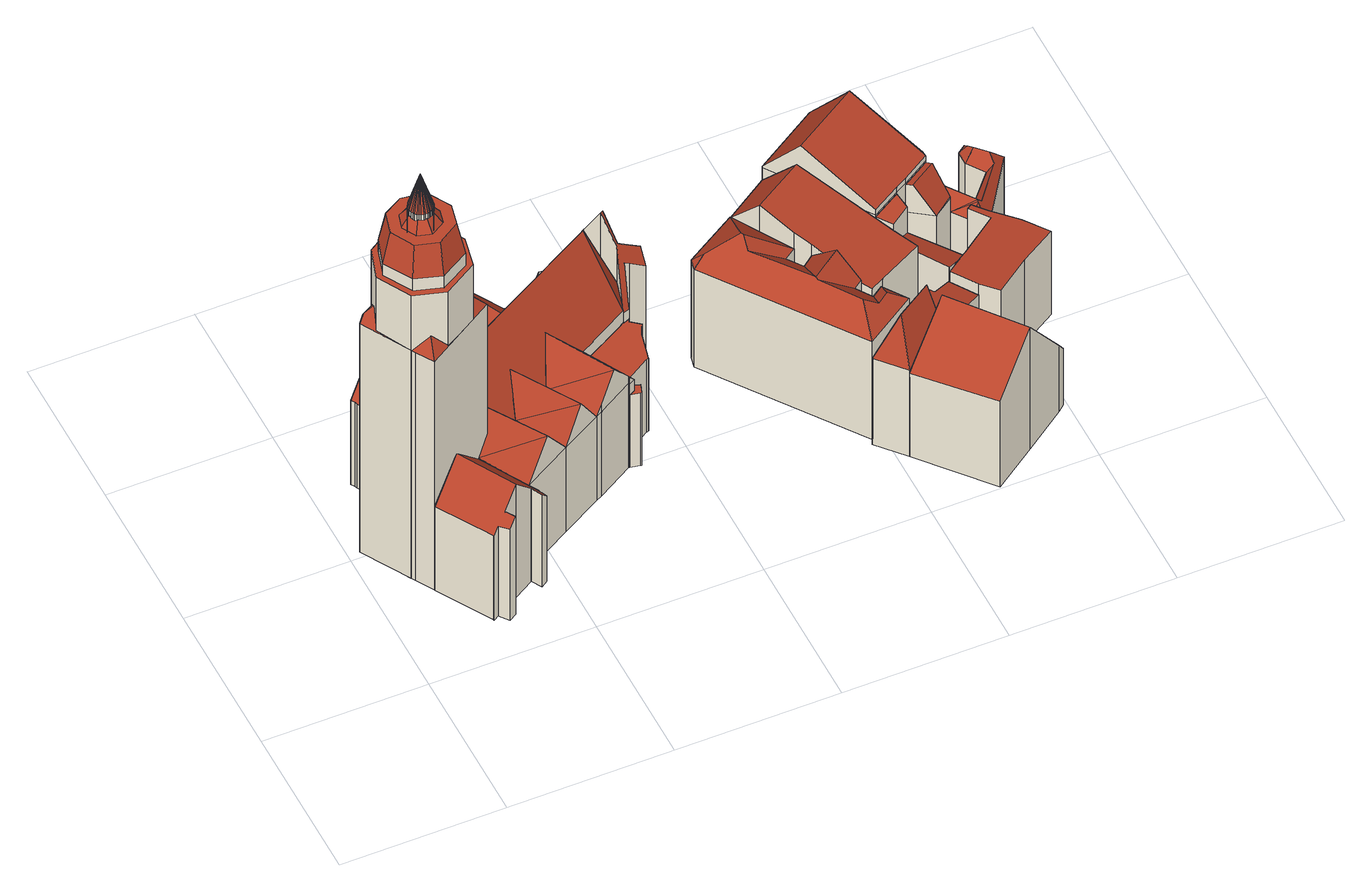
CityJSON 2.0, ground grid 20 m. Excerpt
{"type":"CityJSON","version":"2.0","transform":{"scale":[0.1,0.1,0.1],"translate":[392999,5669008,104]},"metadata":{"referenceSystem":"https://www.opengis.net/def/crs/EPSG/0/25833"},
"CityObjects":{
"building1":{"type":"Building","attributes":{"name":"Frauenkirche","Gemeindeschluessel":14627140,"QualitaetDacherkennung":100,"Geometrietyp2DReferenz":"3000","function":"31001_3041","roofType":"9999"},"children":["building1-1","building1-2","building1-3","building1-4","building1-5","building1-6","building1-7","building1-8","building1-9","building1-10","building1-11","building1-12","building1-13","building1-14","building1-15"]},
"building1-1":{"type":"BuildingPart","attributes":{"Dachtyp_tdc":"tdcGableRoof","Dachneigung":50.91,"QualitaetDacherkennung":100,"Geometrietyp2DReferenz":"3000","roofType":"3100","measuredHeight":17.96},"parents":["building1"],"geometry":[{"type":"MultiSurface","lod":"2","boundaries":[[[0,1,2,3]],[[1,4,5,2]],[[4,6,7,5]],[[6,8,9,7]],[[8,10,11,9]],[[12,0,10]],[[0,12,13]],[[6,4,1,12,8]],[[12,1,13]],[[8,12,10]],[[0,13,1]],[[3,2,5,7,9,11]],[[10,0,3,11]]],"semantics":{"surfaces":[{"type":"WallSurface"},{"type":"RoofSurface"},{"type":"GroundSurface"},{"type":"ClosureSurface"}],"values":[0,0,0,0,0,1,1,1,1,0,0,2,3]}}]},
"building1-2":{"type":"BuildingPart","attributes":{"Dachtyp_tdc":"tdcGableRoof","Dachneigung":49.22,"QualitaetDacherkennung":100,"Geometrietyp2DReferenz":"3000","roofType":"3100","measuredHeight":17.96},"parents":["building1"],"geometry":[{"type":"MultiSurface","lod":"2","boundaries":[[[14,15,16,17]],[[15,18,19,16]],[[18,20,21,22,19]],[[23,15,24]],[[20,25,26]],[[25,23,24,27,26]],[[28,24,14]],[[24,28,27]],[[18,23,25,20]],[[15,23,18]],[[14,24,15]],[[29,30,17,16,19,22]],[[26,28,30,29]],[[28,14,17,30]],[[26,21,20]],[[26,29,22,21]],[[27,28,26]]],"semantics":{"surfaces":[{"type":"WallSurface"},{"type":"RoofSurface"},{"type":"GroundSurface"},{"type":"ClosureSurface"}],"values":[0,0,0,1,1,1,1,1,0,0,0,2,3,3,0,3,3]}}]},
"building1-3":{"type":"BuildingPart","attributes":{"Dachtyp_tdc":"tdcTentRoof","Dachneigung":56.05,"QualitaetDacherkennung":100,"Geometrietyp2DReferenz":"3000","roofType":"4000","measuredHeight":54.66},"parents":["building1"],"geometry":[{"type":"MultiSurface","lod":"2","boundaries":[[[31,32,33,34]],[[32,35,36,33]],[[35,37,38,36]],[[37,39,40,38]],[[39,41,42,40]],[[41,43,44,42]],[[43,45,46,44]],[[45,31,34,46]],[[32,31,47]],[[35,32,47]],[[37,35,47]],[[39,37,47]],[[41,39,47]],[[43,41,47]],[[45,43,47]],[[31,45,47]],[[34,33,36,38,40,42,44,46]]],"semantics":{"surfaces":[{"type":"WallSurface"},{"type":"RoofSurface"},{"type":"GroundSurface"}],"values":[0,0,0,0,0,0,0,0,1,1,1,1,1,1,1,1,2]}}]},
"building1-4":{"type":"BuildingPart","attributes":{"Dachtyp_tdc":"tdcPyramidRoof","Dachneigung":68.43,"QualitaetDacherkennung":100,"Geometrietyp2DReferenz":"3000","roofType":"4000","measuredHeight":23.1},"parents":["building1"],"geometry":[{"type":"MultiSurface","lod":"2","boundaries":[[[48,49,50,51]],[[49,52,53,50]],[[52,54,55,53]],[[54,56,57,55]],[[58,59,60,61]],[[62,48,51,63,64]],[[58,65,56,66]],[[66,59,58]],[[56,54,52,49,48,62,67,66]],[[51,50,53,55,57,68,61,60,69,70,63]],[[61,68,65,58]],[[68,57,56,65]],[[66,69,60,59]],[[66,67,70,69]],[[64,67,62]],[[64,63,70,67]]],"semantics":{"surfaces":[{"type":"WallSurface"},{"type":"RoofSurface"},{"type":"GroundSurface"},{"type":"ClosureSurface"}],"values":[0,0,0,0,0,0,1,1,1,2,0,3,3,3,0,3]}}]},
"building1-5":{"type":"BuildingPart","attributes":{"Dachtyp_tdc":"tdcGableRoof","Dachneigung":58.66,"QualitaetDacherkennung":100,"Geometrietyp2DReferenz":"3000","roofType":"3100","measuredHeight":17.96},"parents":["building1"],"geometry":[{"type":"MultiSurface","lod":"2","boundaries":[[[71,72,73,74]],[[72,71,75]],[[76,71,77]],[[71,76,75]],[[78,75,76]],[[75,78,72]],[[79,74,73,80]],[[71,74,79,77]],[[72,78,80,73]],[[78,77,79,80]],[[78,76,77]]],"semantics":{"surfaces":[{"type":"WallSurface"},{"type":"RoofSurface"},{"type":"GroundSurface"},{"type":"ClosureSurface"}],"values":[0,0,1,1,1,1,2,3,3,3,3]}}]},
"building1-6":{"type":"BuildingPart","attributes":{"Dachtyp_tdc":"tdcGableRoof","Dachneigung":47.82,"QualitaetDacherkennung":100,"Geometrietyp2DReferenz":"3000","roofType":"3100","measuredHeight":17.96},"parents":["building1"],"geometry":[{"type":"MultiSurface","lod":"2","boundaries":[[[81,82,83,84]],[[82,85,86,83]],[[85,87,88,86]],[[87,89,90,88]],[[89,91,92,90]],[[91,93,94,92]],[[93,95,96,94]],[[97,98,99,100]],[[97,101,102,98]],[[101,103,104,102]],[[103,105,106,104]],[[105,107,108,106]],[[107,109,110,108]],[[109,111,112,110]],[[111,113,114,112]],[[113,115,116,114]],[[115,117,118,116]],[[117,81,84,118]],[[113,111,109,107,105,103,101,97,100,119,95,93]],[[93,91,89,87,85,82,81,117,115,113]],[[84,83,86,88,90,92,94,96,99,98,102,104,106,108,110,112,114,116,118]],[[96,95,119,100,99]]],"semantics":{"surfaces":[{"type":"WallSurface"},{"type":"RoofSurface"},{"type":"GroundSurface"},{"type":"ClosureSurface"}],"values":[0,0,0,0,0,0,0,0,0,0,0,0,0,0,0,0,0,0,1,1,2,3]}}]},
"building1-7":{"type":"BuildingPart","attributes":{"Dachtyp_tdc":"tdcFreeFormRoof","Dachneigung":0,"QualitaetDacherkennung":100,"Geometrietyp2DReferenz":"3000","roofType":"5000","measuredHeight":51.42},"parents":["building1"],"geometry":[{"type":"MultiSurface","lod":"2","boundaries":[[[120,121,122,123]],[[121,124,125,122]],[[124,126,127,125]],[[126,128,129,127]],[[128,130,131,129]],[[130,132,133,131]],[[132,134,135,133]],[[134,120,123,135]],[[136,137,134,132]],[[138,136,132,130]],[[139,140,141,142,137,136,138,143]],[[141,121,120,142]],[[142,120,134,137]],[[140,124,121,141]],[[139,126,124,140]],[[143,128,126,139]],[[138,130,128,143]],[[123,122,125,127,129,131,133,135]]],"semantics":{"surfaces":[{"type":"WallSurface"},{"type":"RoofSurface"},{"type":"GroundSurface"}],"values":[0,0,0,0,0,0,0,0,1,1,1,1,1,1,1,1,1,2]}}]},
"building1-8":{"type":"BuildingPart","attributes":{"Dachtyp_tdc":"tdcGableRoof","Dachneigung":53.56,"QualitaetDacherkennung":100,"Geometrietyp2DReferenz":"3000","roofType":"3100","measuredHeight":17.97},"parents":["building1"],"geometry":[{"type":"MultiSurface","lod":"2","boundaries":[[[144,145,146,147,148]],[[145,149,150,146]],[[149,71,74,150]],[[151,152,153,77]],[[154,151,77,71]],[[153,155,156]],[[152,157,158,155,153]],[[155,158,144]],[[144,158,157,145]],[[145,157,152,151,154,149]],[[149,154,71]],[[79,159,160,161,147,146,150,74]],[[77,156,162,159,79]],[[161,160,163,162,156,155,164]],[[160,159,162,163]],[[148,164,155,144]],[[148,147,161,164]],[[71,77,79,74]],[[77,153,156]]],"semantics":{"surfaces":[{"type":"WallSurface"},{"type":"RoofSurface"},{"type":"GroundSurface"},{"type":"ClosureSurface"}],"values":[0,0,0,1,1,1,1,0,0,0,0,2,3,0,3,0,3,3,3]}}]},
"building1-9":{"type":"BuildingPart","attributes":{"Dachtyp_tdc":"tdcGableRoof","Dachneigung":61.72,"QualitaetDacherkennung":100,"Geometrietyp2DReferenz":"3000","roofType":"3100","measuredHeight":23.1},"parents":["building1"],"geometry":[{"type":"MultiSurface","lod":"2","boundaries":[[[165,166,167,168]],[[166,169,170,167]],[[169,171,172,170]],[[171,173,174,172]],[[173,175,176,174]],[[175,177,178,176]],[[177,179,180,178]],[[179,181,182,180]],[[181,183,184,182]],[[183,185,186,184]],[[185,187,188,186]],[[187,189,190,191,188]],[[21,192,193,22]],[[192,64,63,193]],[[59,194,61,60]],[[194,195,65,68,61]],[[196,165,168,57]],[[173,171,169,166,165,196,195]],[[168,167,170,172,174,176,178,180,182,184,186,188,191,197,60,198,159,79,80,199,200,201,3,30,29,22,193,63,70,69,60,61,68,57]],[[202,190,189,203]],[[202,197,191,190]],[[204,202,203,59]],[[204,60,197,202]],[[156,162,205,204,59]],[[162,159,198,205]],[[205,198,60,204]],[[156,77,79,159,162]],[[77,78,80,79]],[[78,206,199,80]],[[200,199,206,207,208]],[[209,201,200,208]],[[3,201,209,0]],[[26,29,30,28]],[[30,3,0,28]],[[21,22,29,26]],[[67,70,63,64]],[[67,66,69,70]],[[66,59,60,69]],[[196,57,56,65,195]],[[56,57,68,65]],[[78,76,77,153,156,59,203,189,187,185,183,181,179,177,175,173,195,194,59,66,208,207,210]],[[78,77,76]],[[77,156,153]],[[206,78,210,207]],[[66,67,64,192,21,26,27,28,211,0,209,208]],[[26,28,27]],[[211,28,0]]],"semantics":{"surfaces":[{"type":"WallSurface"},{"type":"RoofSurface"},{"type":"GroundSurface"},{"type":"ClosureSurface"}],"values":[0,0,0,0,0,0,0,0,0,0,0,0,0,0,0,0,0,1,2,0,3,0,3,0,3,3,3,3,3,3,3,0,3,3,3,3,3,3,0,3,1,3,3,3,1,3,3]}}]},
"building1-10":{"type":"BuildingPart","attributes":{"Dachtyp_tdc":"tdcPyramidRoof","Dachneigung":54.17,"QualitaetDacherkennung":100,"Geometrietyp2DReferenz":"3000","roofType":"4000","measuredHeight":43.51},"parents":["building1"],"geometry":[{"type":"MultiSurface","lod":"2","boundaries":[[[212,213,92,199,206]],[[213,214,215,92]],[[214,216,217,215]],[[216,218,219,217]],[[218,220,221,219]],[[220,222,223,221]],[[222,224,225,223]],[[224,226,2,225]],[[226,227,209,201,2]],[[218,216,214,213,228]],[[227,226,224,222,220,218,228]],[[212,227,228]],[[213,212,228]],[[201,200,199,92,215,217,219,221,223,225,2]],[[206,208,209,227,212]],[[206,199,200,208]],[[208,200,201,209]]],"semantics":{"surfaces":[{"type":"WallSurface"},{"type":"RoofSurface"},{"type":"GroundSurface"},{"type":"ClosureSurface"}],"values":[0,0,0,0,0,0,0,0,0,1,1,1,1,2,0,3,3]}}]},
"building1-11":{"type":"BuildingPart","attributes":{"Dachtyp_tdc":"tdcPolyFlatRoof","Dachneigung":0,"QualitaetDacherkennung":100,"Geometrietyp2DReferenz":"3000","roofType":"1000","measuredHeight":45.07},"parents":["building1"],"geometry":[{"type":"MultiSurface","lod":"2","boundaries":[[[229,230,231,232]],[[230,233,234,231]],[[233,235,236,234]],[[235,237,238,236]],[[237,239,240,238]],[[239,241,242,240]],[[241,243,244,242]],[[243,229,232,244]],[[243,241,239,237,235,233,230,229]],[[232,231,234,236,238,240,242,244]]],"semantics":{"surfaces":[{"type":"WallSurface"},{"type":"RoofSurface"},{"type":"GroundSurface"}],"values":[0,0,0,0,0,0,0,0,1,2]}}]},
"building1-12":{"type":"BuildingPart","attributes":{"Dachtyp_tdc":"tdcPolyFlatRoof","Dachneigung":0,"QualitaetDacherkennung":100,"Geometrietyp2DReferenz":"3000","roofType":"1000","measuredHeight":11.6},"parents":["building1"],"geometry":[{"type":"MultiSurface","lod":"2","boundaries":[[[245,246,247,248]],[[246,249,250,247]],[[249,251,252,250]],[[251,253,254,252]],[[253,255,256,254]],[[255,257,258,256]],[[257,259,260,258]],[[259,261,262,260]],[[261,263,264,262]],[[263,265,266,264]],[[265,267,268,266]],[[267,148,147,268]],[[164,269,270,161]],[[269,163,160,270]],[[190,245,248,191]],[[190,202,204,205,162,163,269,164,148,267,265,263,261,259,257,255,253,251,249,246,245]],[[248,247,250,252,254,256,258,260,262,264,266,268,147,161,270,160,159,198,60,197,191]],[[161,147,148,164]],[[159,160,163,162]],[[198,159,162,205]],[[60,198,205,204]],[[197,60,204,202]],[[191,197,202,190]]],"semantics":{"surfaces":[{"type":"WallSurface"},{"type":"RoofSurface"},{"type":"GroundSurface"},{"type":"ClosureSurface"}],"values":[0,0,0,0,0,0,0,0,0,0,0,0,0,0,0,1,2,3,3,3,3,3,3]}}]},
"building1-13":{"type":"BuildingPart","attributes":{"Dachtyp_tdc":"tdcGableRoof","Dachneigung":55.1,"QualitaetDacherkennung":100,"Geometrietyp2DReferenz":"3000","roofType":"3100","measuredHeight":18.27},"parents":["building1"],"geometry":[{"type":"MultiSurface","lod":"2","boundaries":[[[72,100,99,73]],[[100,72,271]],[[272,271,210,207]],[[271,272,119,100]],[[210,72,78]],[[72,210,271]],[[99,96,199,80,73]],[[95,119,272]],[[96,99,100,119,95]],[[199,96,95,272,206]],[[78,80,199,206]],[[78,72,73,80]],[[272,207,206]],[[78,206,207,210]]],"semantics":{"surfaces":[{"type":"WallSurface"},{"type":"RoofSurface"},{"type":"GroundSurface"},{"type":"ClosureSurface"}],"values":[0,0,1,1,1,1,2,0,3,0,3,3,0,3]}}]},
"building1-14":{"type":"BuildingPart","attributes":{"Dachtyp_tdc":"tdcTentRoof","Dachneigung":74.12,"QualitaetDacherkennung":100,"Geometrietyp2DReferenz":"3000","roofType":"4000","measuredHeight":58.6},"parents":["building1"],"geometry":[{"type":"MultiSurface","lod":"2","boundaries":[[[273,274,275,276]],[[274,277,278,275]],[[277,279,280,278]],[[279,281,282,280]],[[281,283,284,282]],[[283,285,286,284]],[[285,287,288,286]],[[287,289,290,288]],[[289,291,292,290]],[[291,293,294,292]],[[293,295,296,294]],[[295,297,298,296]],[[297,299,300,298]],[[299,301,302,300]],[[301,303,304,302]],[[303,305,306,304]],[[305,307,308,306]],[[307,309,310,308]],[[309,311,312,310]],[[311,313,314,312]],[[313,315,316,314]],[[315,317,318,316]],[[317,319,320,318]],[[319,321,322,320]],[[321,323,324,322]],[[323,325,326,324]],[[325,327,328,326]],[[327,329,330,328]],[[329,331,332,330]],[[331,333,334,332]],[[333,335,336,334]],[[335,337,338,336]],[[337,339,340,338]],[[339,341,342,340]],[[341,343,344,342]],[[343,273,276,344]],[[274,273,345]],[[277,274,345]],[[279,277,345]],[[281,279,345]],[[283,281,345]],[[285,283,345]],[[287,285,345]],[[289,287,345]],[[291,289,345]],[[293,291,345]],[[295,293,345]],[[297,295,345]],[[299,297,345]],[[301,299,345]],[[303,301,345]],[[305,303,345]],[[307,305,345]],[[309,307,345]],[[311,309,345]],[[313,311,345]],[[315,313,345]],[[317,315,345]],[[319,317,345]],[[321,319,345]],[[323,321,345]],[[325,323,345]],[[327,325,345]],[[329,327,345]],[[331,329,345]],[[333,331,345]],[[335,333,345]],[[337,335,345]],[[339,337,345]],[[341,339,345]],[[343,341,345]],[[273,343,345]],[[276,275,278,280,282,284,286,288,290,292,294,296,298,300,302,304,306,308,310,312,314,316,318,320,322,324,326,328,330,332,334,336,338,340,342,344]]],"semantics":{"surfaces":[{"type":"WallSurface"},{"type":"RoofSurface"},{"type":"GroundSurface"}],"values":[0,0,0,0,0,0,0,0,0,0,0,0,0,0,0,0,0,0,0,0,0,0,0,0,0,0,0,0,0,0,0,0,0,0,0,0,1,1,1,1,1,1,1,1,1,1,1,1,1,1,1,1,1,1,1,1,1,1,1,1,1,1,1,1,1,1,1,1,1,1,1,1,2]}}]},
"building1-15":{"type":"BuildingPart","attributes":{"Dachtyp_tdc":"tdcGableRoof","Dachneigung":54.95,"QualitaetDacherkennung":100,"Geometrietyp2DReferenz":"3000","roofType":"3100","measuredHeight":17.96},"parents":["building1"],"geometry":[{"type":"MultiSurface","lod":"2","boundaries":[[[10,14,17,11]],[[14,10,346]],[[0,346,10]],[[346,0,211]],[[346,28,14]],[[28,346,211]],[[3,11,17,30]],[[0,10,11,3]],[[14,28,30,17]],[[28,0,3,30]],[[0,28,211]]],"semantics":{"surfaces":[{"type":"WallSurface"},{"type":"RoofSurface"},{"type":"GroundSurface"},{"type":"ClosureSurface"}],"values":[0,0,1,1,1,1,2,3,3,3,3]}}]},
"building2":{"type":"Building","attributes":{"Dachtyp_tdc":"tdcFreeFormRoof","Gemeindeschluessel":14627140,"Dachneigung":41.56,"QualitaetDacherkennung":17,"Geometrietyp2DReferenz":"3000","function":"31001_9998","roofType":"5000","measuredHeight":19.32},"geometry":[{"type":"MultiSurface","lod":"2","boundaries":[[[347,348,349,350]],[[348,351,352,349]],[[351,353,354,352]],[[353,355,356,354]],[[355,357,358,356]],[[357,359,360,358]],[[359,361,362,360]],[[361,363,364,362]],[[363,365,366,364]],[[365,367,368,366]],[[367,369,370,368]],[[369,371,372,370]],[[371,347,350,372]],[[373,374,371,369]],[[375,373,369,367]],[[376,375,367,365]],[[377,376,365,363]],[[378,377,363,361]],[[378,361,359]],[[379,380,373,375,376,377,378,359,357]],[[381,382,379,357,355]],[[381,355,353]],[[382,381,353,351]],[[380,379,382,351,348]],[[374,373,380,348,347]],[[374,347,371]],[[350,349,352,354,356,358,360,362,364,366,368,370,372]]],"semantics":{"surfaces":[{"type":"WallSurface"},{"type":"RoofSurface"},{"type":"GroundSurface"}],"values":[0,0,0,0,0,0,0,0,0,0,0,0,0,1,1,1,1,1,1,1,1,1,1,1,1,0,2]}}]},
"building3":{"type":"Building","attributes":{"Gemeindeschluessel":14627140,"Geometrietyp2DReferenz":"3000","function":"31001_9998","roofType":"9999"},"children":["building3-1","building3-2","building3-3"]},
"building3-1":{"type":"BuildingPart","attributes":{"Dachtyp_tdc":"tdcGableRoof","Dachneigung":11.64,"QualitaetDacherkennung":15,"Geometrietyp2DReferenz":"3000","roofType":"3100","measuredHeight":12.7},"parents":["building3"],"geometry":[{"type":"MultiSurface","lod":"2","boundaries":[[[383,384,385,386,387]],[[384,388,389,385]],[[388,390,391,389]],[[390,392,393,391]],[[392,394,395,393]],[[394,396,397,395]],[[396,398,399,397]],[[398,400,401,399]],[[400,402,403,401]],[[402,404,403]],[[398,396,394,392,390,388,384,383,405]],[[405,402,400,398]],[[406,386,385,389,391,393,395,397,399,401,403]],[[407,404,402,405]],[[406,403,404,407]],[[383,387,407,405]],[[406,407,387,386]]],"semantics":{"surfaces":[{"type":"WallSurface"},{"type":"RoofSurface"},{"type":"GroundSurface"},{"type":"ClosureSurface"}],"values":[0,0,0,0,0,0,0,0,0,0,1,1,2,0,3,0,3]}}]},
"building3-2":{"type":"BuildingPart","attributes":{"Dachtyp_tdc":"tdcPolyFlatRoof","Dachneigung":0,"QualitaetDacherkennung":39,"Geometrietyp2DReferenz":"3000","roofType":"1000","measuredHeight":11.58},"parents":["building3"],"geometry":[{"type":"MultiSurface","lod":"2","boundaries":[[[404,408,409,403]],[[408,410,411,409]],[[412,387,386,413]],[[412,410,408,404,407,387]],[[386,406,403,409,411,413]],[[403,406,407,404]],[[406,386,387,407]],[[413,411,410,412]]],"semantics":{"surfaces":[{"type":"WallSurface"},{"type":"RoofSurface"},{"type":"GroundSurface"},{"type":"ClosureSurface"}],"values":[0,0,0,1,2,3,3,3]}}]},
"building3-3":{"type":"BuildingPart","attributes":{"Dachtyp_tdc":"tdcGableRoof","Dachneigung":18.9,"QualitaetDacherkennung":48,"Geometrietyp2DReferenz":"3000","roofType":"3100","measuredHeight":19.62},"parents":["building3"],"geometry":[{"type":"MultiSurface","lod":"2","boundaries":[[[414,415,416,411,410]],[[415,417,418,416]],[[417,419,420,418]],[[419,421,422,420]],[[421,423,424,422]],[[423,425,426,424]],[[425,427,428,426]],[[427,429,430,428]],[[429,431,432,430]],[[431,433,412,413,432]],[[427,425,423,421]],[[421,419,417,415,414,433,431,429,427]],[[413,411,416,418,420,422,424,426,428,430,432]],[[410,412,433,414]],[[410,411,413,412]]],"semantics":{"surfaces":[{"type":"WallSurface"},{"type":"RoofSurface"},{"type":"GroundSurface"},{"type":"ClosureSurface"}],"values":[0,0,0,0,0,0,0,0,0,0,1,1,2,0,3]}}]},
"building4":{"type":"Building","attributes":{"Gemeindeschluessel":14627140,"Geometrietyp2DReferenz":"3000","function":"31001_9998","roofType":"9999"},"children":["building4-1","building4-2"]},
"building4-1":{"type":"BuildingPart","attributes":{"Dachtyp_tdc":"tdcGableRoof","Dachneigung":54.6,"QualitaetDacherkennung":56,"Geometrietyp2DReferenz":"3000","roofType":"3100","measuredHeight":19.38},"parents":["building4"],"geometry":[{"type":"MultiSurface","lod":"2","boundaries":[[[434,435,436,437]],[[435,438,439,436]],[[438,440,441,439]],[[440,442,443,441]],[[442,444,445,443]],[[444,446,447,445]],[[448,449,450,451,452]],[[449,434,437,450]],[[453,454,446,444,442]],[[442,440,438,435,434,449,448,453]],[[437,436,439,441,443,445,447,455,451,450]],[[456,454,453]],[[455,447,446,454,456]],[[448,452,456,453]],[[455,456,452,451]]],"semantics":{"surfaces":[{"type":"WallSurface"},{"type":"RoofSurface"},{"type":"GroundSurface"},{"type":"ClosureSurface"}],"values":[0,0,0,0,0,0,0,0,1,1,2,0,3,0,3]}}]},
"building4-2":{"type":"BuildingPart","attributes":{"Dachtyp_tdc":"tdcFreeFormRoof","Dachneigung":70.8,"QualitaetDacherkennung":15,"Geometrietyp2DReferenz":"3000","roofType":"5000","measuredHeight":19.89},"parents":["building4"],"geometry":[{"type":"MultiSurface","lod":"2","boundaries":[[[457,458,459,447,446]],[[458,460,461,459]],[[460,452,451,461]],[[462,452,460]],[[463,462,460,458]],[[463,458,457]],[[462,463,457,454,456,452]],[[447,459,461,451,455]],[[446,454,457]],[[447,455,456,454,446]],[[455,451,452,456]]],"semantics":{"surfaces":[{"type":"WallSurface"},{"type":"RoofSurface"},{"type":"GroundSurface"},{"type":"ClosureSurface"}],"values":[0,0,0,0,1,1,1,2,0,3,3]}}]},
"building5":{"type":"Building","attributes":{"Gemeindeschluessel":14627140,"Geometrietyp2DReferenz":"3000","function":"31001_9998","roofType":"9999"},"children":["building5-1","building5-2","building5-3"]},
"building5-1":{"type":"BuildingPart","attributes":{"Dachtyp_tdc":"tdcPolyFlatRoof","Dachneigung":0,"QualitaetDacherkennung":50,"Geometrietyp2DReferenz":"3000","roofType":"1000","measuredHeight":16.12},"parents":["building5"],"geometry":[{"type":"MultiSurface","lod":"2","boundaries":[[[464,465,466,467]],[[465,468,469,466]],[[468,470,471,469]],[[470,468,465,464]],[[467,466,469,471]],[[467,471,470,464]]],"semantics":{"surfaces":[{"type":"WallSurface"},{"type":"RoofSurface"},{"type":"GroundSurface"},{"type":"ClosureSurface"}],"values":[0,0,0,1,2,3]}}]},
"building5-2":{"type":"BuildingPart","attributes":{"Dachtyp_tdc":"tdcGableRoof","Dachneigung":61.74,"QualitaetDacherkennung":18,"Geometrietyp2DReferenz":"3000","roofType":"3100","measuredHeight":16.26},"parents":["building5"],"geometry":[{"type":"MultiSurface","lod":"2","boundaries":[[[472,473,474,475]],[[476,477,478,479]],[[477,472,475,478]],[[480,481,482,472]],[[483,482,481,484]],[[476,484,481,480,477]],[[472,482,483,473]],[[477,480,472]],[[475,474,479,478]],[[479,474,473,476]],[[473,483,484,476]]],"semantics":{"surfaces":[{"type":"WallSurface"},{"type":"RoofSurface"},{"type":"GroundSurface"},{"type":"ClosureSurface"}],"values":[0,0,0,1,1,0,0,0,2,3,3]}}]},
"building5-3":{"type":"BuildingPart","attributes":{"Dachtyp_tdc":"tdcGableRoof","Dachneigung":29.05,"QualitaetDacherkennung":41,"Geometrietyp2DReferenz":"3000","roofType":"3100","measuredHeight":22.35},"parents":["building5"],"geometry":[{"type":"MultiSurface","lod":"2","boundaries":[[[485,486,487,488,489]],[[490,491,492,493]],[[494,495,491,490]],[[493,492,496,497]],[[497,496,498,499]],[[489,488,494]],[[500,501,479,474,467,471,502]],[[494,490,501,500]],[[490,493,484,476,479,501]],[[497,499,464,467,474,473,483]],[[485,489,502,471,470]],[[489,494,500,502]],[[494,488,487,495]],[[498,496,492,491,495,487,486]],[[499,498,486,485]],[[483,484,493,497]],[[473,474,479,476]],[[473,476,484,483]],[[470,464,499,485]],[[470,471,467,464]]],"semantics":{"surfaces":[{"type":"WallSurface"},{"type":"GroundSurface"},{"type":"RoofSurface"},{"type":"ClosureSurface"}],"values":[0,0,0,0,0,0,1,0,0,0,0,0,2,2,0,0,3,3,0,3]}}]},
"building6":{"type":"Building","attributes":{"Gemeindeschluessel":14627140,"Geometrietyp2DReferenz":"3000","function":"31001_9998","roofType":"9999"},"children":["building6-1","building6-2"]},
"building6-1":{"type":"BuildingPart","attributes":{"Dachtyp_tdc":"tdcPolyFlatRoof","Dachneigung":19.71,"QualitaetDacherkennung":58,"Geometrietyp2DReferenz":"3000","roofType":"2100","measuredHeight":13.58},"parents":["building6"],"geometry":[{"type":"MultiSurface","lod":"2","boundaries":[[[503,504,505,506]],[[504,507,508,505]],[[507,509,510,508]],[[509,511,512,510]],[[511,509,507,504,503,513,514]],[[515,506,505,508,510,512]],[[513,503,506,515,516]],[[516,514,513]],[[515,512,511,514,516]]],"semantics":{"surfaces":[{"type":"WallSurface"},{"type":"RoofSurface"},{"type":"GroundSurface"},{"type":"ClosureSurface"}],"values":[0,0,0,0,1,2,0,0,3]}}]},
"building6-2":{"type":"BuildingPart","attributes":{"Dachtyp_tdc":"tdcPolyFlatRoof","Dachneigung":3.05,"QualitaetDacherkennung":67,"Geometrietyp2DReferenz":"3000","roofType":"2100","measuredHeight":13.26},"parents":["building6"],"geometry":[{"type":"MultiSurface","lod":"2","boundaries":[[[517,518,519,512,511]],[[518,520,521,519]],[[520,522,523,521]],[[522,524,525,523]],[[524,526,527,525]],[[526,528,529,527]],[[528,530,531,529]],[[530,532,533,531]],[[532,534,535,533]],[[534,516,515,535]],[[516,534,532,530,528,526,524,522,520,518,517,514]],[[512,519,521,523,525,527,529,531,533,535,515]],[[511,514,517]],[[512,515,516,514,511]]],"semantics":{"surfaces":[{"type":"WallSurface"},{"type":"RoofSurface"},{"type":"GroundSurface"},{"type":"ClosureSurface"}],"values":[0,0,0,0,0,0,0,0,0,0,1,2,0,3]}}]},
"building7":{"type":"Building","attributes":{"Dachtyp_tdc":"tdcFreeFormRoof","Gemeindeschluessel":14627140,"Dachneigung":51.89,"QualitaetDacherkennung":16,"Geometrietyp2DReferenz":"3000","function":"31001_9998","roofType":"5000","measuredHeight":12.16},"geometry":[{"type":"MultiSurface","lod":"2","boundaries":[[[536,537,538,539]],[[537,540,541,538]],[[540,542,543,541]],[[542,544,545,543]],[[544,546,525,545]],[[546,547,523,525]],[[547,548,549,523]],[[548,550,551,549]],[[550,552,553,551]],[[552,554,555,553]],[[554,536,539,555]],[[556,557,558,554,552]],[[556,552,550]],[[548,556,550]],[[548,557,556]],[[548,559,557]],[[559,548,547]],[[559,547,546]],[[560,561,558,557,559,546,544]],[[562,563,560,544,542]],[[562,542,540]],[[563,562,540,537]],[[561,560,563,537,536]],[[558,561,536,554]],[[539,538,541,543,545,525,523,549,551,553,555]]],"semantics":{"surfaces":[{"type":"WallSurface"},{"type":"RoofSurface"},{"type":"GroundSurface"}],"values":[0,0,0,0,0,0,0,0,0,0,0,1,0,1,1,1,1,1,1,1,1,1,1,1,2]}}]}
},
"vertices":[
[132,274,160],[69,238,160],[69,238,26],[132,274,26],[45,280,160],[45,280,26],[44,283,160],[44,283,26],[41,288,160],[41,288,26],[103,324,160],[103,324,26],[72,306,206],[114,236,205],
[157,355,160],[219,390,160],[219,390,26],[157,355,26],[247,340,160],[247,340,26],[248,340,160],[248,340,157],[248,340,26],[247,340,161],[188,373,206],[248,340,161],[249,339,160],[225,297,206],[186,304,160],[249,339,26],[186,304,26],
[44,205,520],[67,218,520],[67,218,26],[44,205,26],[96,214,520],[96,214,26],[113,185,520],[113,185,26],[107,158,520],[107,158,26],[79,141,520],[79,141,26],[52,149,520],[52,149,26],[36,177,520],[36,177,26],[74,181,573],
[305,387,128],[313,388,121],[313,388,26],[305,387,26],[317,388,117],[317,388,26],[318,373,154],[318,373,26],[352,365,157],[352,365,26],[375,324,160],[364,283,160],[364,283,26],[375,324,26],[305,374,160],[305,374,26],[305,374,154],[365,343,158],[337,328,257],[310,373,160],[365,343,26],[337,328,26],[310,373,26],
[272,154,160],[223,127,160],[223,127,26],[272,154,26],[247,140,206],[199,220,205],[239,213,160],[190,186,160],[239,213,26],[190,186,26],
[113,34,171],[104,45,169],[104,45,26],[113,34,26],[97,41,160],[97,41,26],[97,43,160],[97,43,26],[58,108,159],[58,108,26],[58,109,159],[58,109,26],[94,131,206],[94,131,26],[130,153,159],[130,153,26],[169,83,160],[169,83,26],[163,93,26],[163,93,160],[170,79,160],[170,79,26],[171,78,160],[171,78,26],[173,69,163],[173,69,26],[165,64,173],[165,64,26],[158,76,174],[158,76,26],[157,76,175],[157,76,26],[133,62,206],[133,62,26],[115,51,182],[115,51,26],[122,39,183],[122,39,26],[153,111,160],
[37,210,495],[65,227,495],[65,227,26],[37,210,26],[101,222,495],[101,222,26],[122,186,495],[122,186,26],[115,152,495],[115,152,26],[80,132,495],[80,132,26],[47,142,495],[47,142,26],[27,176,495],[27,176,26],[52,149,540],[36,177,540],[79,141,540],[113,185,540],[96,214,540],[67,218,540],[44,205,540],[107,158,540],
[325,183,160],[324,184,160],[324,184,26],[325,183,26],[325,183,142],[280,158,160],[280,158,26],[301,171,205],[301,171,206],[256,252,206],[280,158,172],[332,187,160],[299,247,160],[324,184,171],[325,183,170],[299,247,26],[324,201,26],[332,187,26],[299,247,142],[324,201,142],[332,187,142],
[355,369,207],[370,389,188],[370,389,26],[355,369,26],[380,381,209],[380,381,26],[362,357,232],[362,357,26],[368,345,257],[368,345,26],[377,327,219],[377,327,26],[380,327,217],[380,327,26],[406,330,198],[406,330,26],[407,318,178],[407,318,26],[387,316,193],[387,316,26],[380,315,198],[380,315,26],[372,288,160],[372,288,26],[372,285,157],[372,285,142],[372,285,26],[305,370,159],[305,370,26],[375,324,217],[365,343,257],[352,365,210],[364,282,26],[358,279,26],[145,162,26],[118,207,26],[92,252,26],[364,282,142],[364,282,158],[364,283,142],[358,279,142],[145,162,160],[139,173,184],[118,207,257],[92,252,160],[146,190,205],[170,267,206],
[145,162,390],[58,109,390],[45,130,390],[45,130,26],[8,194,391],[8,194,26],[13,197,400],[13,197,26],[43,214,400],[43,214,26],[48,226,390],[48,226,26],[48,227,390],[48,227,26],[69,238,390],[92,252,390],[75,181,461],
[31,215,477],[63,235,477],[63,235,26],[31,215,26],[105,229,477],[105,229,26],[130,187,477],[130,187,26],[122,148,477],[122,148,26],[81,124,477],[81,124,26],[42,135,477],[42,135,26],[19,176,477],[19,176,26],
[370,281,142],[381,272,142],[381,272,26],[370,281,26],[378,266,142],[378,266,26],[375,260,142],[375,260,26],[374,258,142],[374,258,26],[366,224,142],[366,224,26],[366,223,142],[366,223,26],[363,222,142],[363,222,26],[325,199,142],[325,199,26],[342,192,142],[342,192,26],[338,180,142],[338,180,26],[337,181,142],[337,181,26],[332,188,142],[332,188,26],
[193,110,209],[130,153,160],
[88,179,562],[88,176,562],[88,176,26],[88,179,26],[87,174,562],[87,174,26],[85,172,562],[85,172,26],[83,170,562],[83,170,26],[81,169,562],[81,169,26],[79,168,562],[79,168,26],[77,167,562],[77,167,26],[74,167,562],[74,167,26],[72,167,562],[72,167,26],[69,168,562],[69,168,26],[67,169,562],[67,169,26],[65,170,562],[65,170,26],[63,172,562],[63,172,26],[62,174,562],[62,174,26],[61,176,562],[61,176,26],[60,179,562],[60,179,26],[60,181,562],[60,181,26],[60,183,562],[60,183,26],[61,186,562],[61,186,26],[62,188,562],[62,188,26],[63,190,562],[63,190,26],[65,192,562],[65,192,26],[67,193,562],[67,193,26],[69,194,562],[69,194,26],[72,195,562],[72,195,26],[74,195,562],[74,195,26],[77,195,562],[77,195,26],[79,194,562],[79,194,26],[81,193,562],[81,193,26],[83,192,562],[83,192,26],[85,190,562],[85,190,26],[87,188,562],[87,188,26],[88,186,562],[88,186,26],[88,183,562],[88,183,26],[89,181,562],[89,181,26],[74,181,612],
[130,339,206],
[611,204,173],[600,196,173],[600,196,17],[611,204,17],[613,177,173],[613,177,17],[627,187,173],[627,187,17],[647,158,173],[647,158,17],[584,117,173],[584,117,17],[454,295,173],[454,295,17],[457,309,173],[457,309,17],[522,349,173],[522,349,17],[565,277,173],[565,277,17],[551,267,173],[551,267,17],[564,249,173],[564,249,17],[578,260,173],[578,260,17],[558,206,201],[595,232,202],[508,273,200],[510,288,210],[508,292,210],[468,300,186],[591,156,199],[558,203,200],[623,163,189],[609,153,188],
[661,167,143],[679,179,139],[679,179,18],[661,167,18],[661,167,133],[674,186,139],[674,186,18],[686,194,135],[686,194,18],[691,187,135],[691,187,18],[713,199,130],[713,199,18],[734,167,130],[734,167,18],[677,128,145],[677,128,18],[672,124,143],[672,124,18],[647,158,143],[647,158,18],[647,158,133],[654,163,145],[654,163,18],[654,163,133],
[627,187,133],[627,187,18],[620,195,133],[620,195,18],[637,204,133],[637,204,18],
[620,195,164],[611,204,169],[611,204,18],[578,260,191],[578,260,18],[565,277,198],[565,277,18],[542,316,214],[542,316,18],[522,349,171],[522,349,18],[579,389,166],[579,389,18],[604,354,214],[604,354,18],[674,256,173],[674,256,18],[692,233,163],[692,233,18],[637,204,164],
[751,146,93],[792,88,99],[792,88,9],[751,146,9],[796,83,99],[796,83,9],[788,76,114],[788,76,9],[736,39,203],[736,39,9],[683,2,146],[683,2,9],[613,84,142],[613,84,9],[672,124,200],[734,167,93],[734,167,9],[672,124,9],[672,124,147],[670,123,203],[617,87,147],[670,123,9],[670,123,147],
[613,84,147],[584,117,147],[584,117,9],[647,158,147],[647,158,9],[660,141,206],[616,112,208],
[696,295,183],[698,273,183],[698,273,22],[696,295,22],[674,256,183],[674,256,22],[661,274,183],[661,274,22],
[738,283,140],[710,303,140],[710,303,22],[738,283,22],[744,324,140],[762,300,140],[762,300,22],[744,324,22],[762,300,143],[749,318,185],[717,298,185],[710,303,183],[744,324,183],
[661,274,186],[661,274,194],[607,350,246],[579,389,188],[579,389,186],[742,328,186],[742,328,196],[744,324,193],[744,324,186],[660,441,186],[689,401,246],[710,303,193],[710,303,186],[696,295,193],[696,295,186],[660,441,22],[742,328,22],[579,389,22],
[713,199,153],[692,233,152],[692,233,17],[713,199,17],[674,256,152],[674,256,17],[698,273,142],[698,273,17],[740,216,142],[740,216,17],[714,198,153],[729,209,146],[714,198,17],[714,198,146],
[740,216,146],[788,251,146],[788,251,17],[771,275,145],[771,275,17],[777,279,145],[777,279,17],[790,262,146],[790,262,17],[816,233,148],[816,233,17],[837,202,150],[837,202,17],[793,176,150],[793,176,17],[751,146,150],[751,146,17],[734,167,148],[734,167,17],
[822,336,119],[807,358,119],[807,358,17],[822,336,17],[807,375,119],[807,375,17],[817,382,119],[817,382,17],[849,349,119],[849,349,17],[790,262,119],[777,279,119],[762,300,119],[762,300,17],[742,328,119],[742,328,17],[766,345,119],[766,345,17],[795,306,119],[795,306,17],[754,337,138],[789,288,138],[794,288,134],[789,286,137],[831,347,137],[831,336,129],[816,371,130],[819,362,135]
]}
